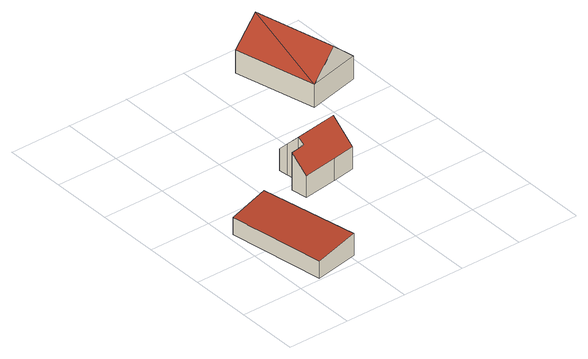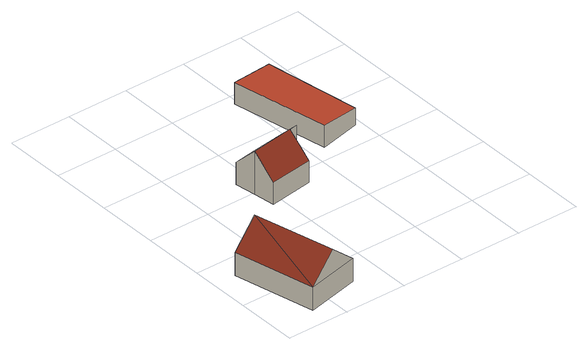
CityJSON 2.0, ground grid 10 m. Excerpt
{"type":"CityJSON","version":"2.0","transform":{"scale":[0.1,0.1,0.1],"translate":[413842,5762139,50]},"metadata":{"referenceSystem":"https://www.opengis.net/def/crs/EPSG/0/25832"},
"CityObjects":{
"building1":{"type":"Building","attributes":{"Gemeindeschluessel":"05570044","Geometrietyp2DReferenz":"3000","function":"31001_9998","roofType":"2100","measuredHeight":3.62},"geometry":[{"type":"Solid","lod":"2","boundaries":[[[[0,1,2,3]],[[4,5,1,0]],[[6,7,5,4]],[[3,2,7,6]],[[4,0,3,6]],[[1,5,7,2]]]],"semantics":{"surfaces":[{"type":"WallSurface"},{"type":"RoofSurface"},{"type":"GroundSurface"}],"values":[[0,0,0,0,1,2]]}}]},
"building2":{"type":"Building","attributes":{"Gemeindeschluessel":"05570044","Geometrietyp2DReferenz":"3000","function":"31001_9998","roofType":"3100","measuredHeight":7.12},"geometry":[{"type":"Solid","lod":"2","boundaries":[[[[8,9,10,11]],[[12,13,9,8]],[[14,15,13,12]],[[16,17,15,14]],[[18,19,17,16]],[[20,21,19,18]],[[22,23,21,20]],[[24,25,23,22]],[[26,27,25,24]],[[28,29,27,26]],[[11,10,29,28]],[[22,20,18,16,24]],[[14,12,8,11,28,26,24,16]],[[9,13,15,17,19,21,23,25,27,29,10]]]],"semantics":{"surfaces":[{"type":"WallSurface"},{"type":"RoofSurface"},{"type":"GroundSurface"}],"values":[[0,0,0,0,0,0,0,0,0,0,0,1,1,2]]}}]},
"building3":{"type":"Building","attributes":{"Gemeindeschluessel":"05570044","Geometrietyp2DReferenz":"3000","function":"31001_1000","roofType":"3100","measuredHeight":7.65},"address":[{"country":"Germany","locality":"Telgte","thoroughfareNumber":"21","thoroughfareName":"Lauheide"}],"geometry":[{"type":"Solid","lod":"2","boundaries":[[[[30,31,32,33]],[[34,35,31,30]],[[36,37,35,34]],[[33,32,37,36]],[[30,38,34]],[[36,39,33]],[[38,30,33]],[[33,39,38]],[[34,38,39]],[[39,36,34]],[[31,35,37,32]]]],"semantics":{"surfaces":[{"type":"WallSurface"},{"type":"RoofSurface"},{"type":"GroundSurface"}],"values":[[0,0,0,0,0,0,1,1,1,1,2]]}}]}
},
"vertices":[
[35,3,29],[35,3,1],[106,17,1],[106,17,37],[10,159,29],[10,159,1],[76,174,37],[76,174,1],
[134,185,68],[134,185,6],[138,159,6],[138,159,42],[146,187,68],[146,187,6],[157,189,69],[157,189,6],[155,197,77],[155,197,6],[152,217,57],[152,217,6],[150,232,42],[150,232,6],[220,242,42],[220,242,6],[225,208,77],[225,208,6],[230,173,42],[230,173,6],[194,167,42],[194,167,6],
[367,340,43],[367,340,5],[337,472,5],[337,472,43],[283,321,43],[283,321,5],[251,452,43],[251,452,5],[325,331,82],[294,462,82]
]}
